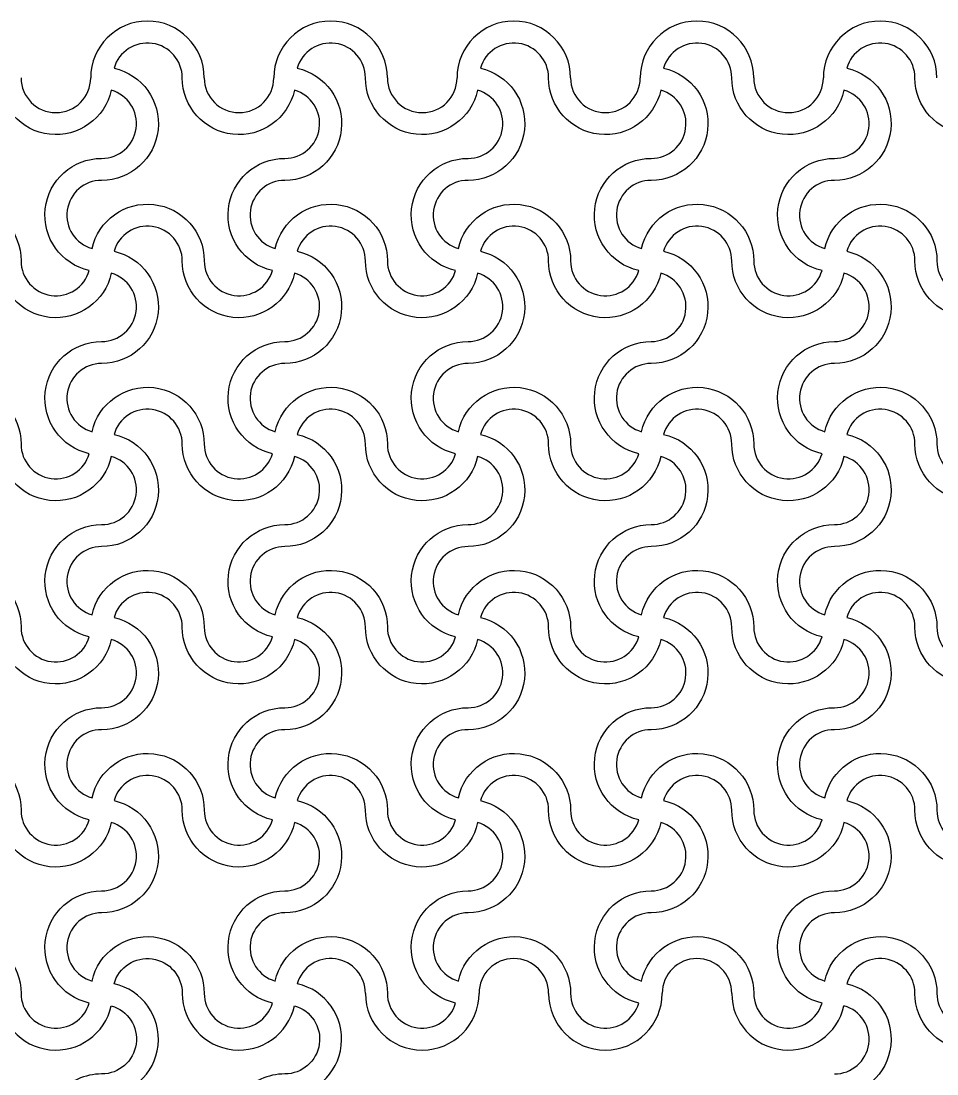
# Model space of a CAD drawing. Header units: millimetres. Extents: x 24 to 345, y 12 to 201.
# Drawn here: x 59.019 to 61.019, y 40.518 to 42.818 of the extents above; entities that cross this region are included whole.
import ezdxf

# ---------------------------------------------------------------- set-up
doc = ezdxf.new("R2010")
doc.units = ezdxf.units.MM
doc.header["$MEASUREMENT"] = 0
doc.layers.add('5th metal (rf+ground)', color=240, linetype='Continuous')

msp = doc.modelspace()

# ---------------------------------------------------------------- linework, layer by layer
at = {"layer": '5th metal (rf+ground)'}
for points in [[(59.21633, 42.66724, -0.8959788), (58.9713, 42.69421, 0.8687853), (58.82227, 42.71524, -0.8959788), (58.7953, 42.47021, 0.8687853), (58.77427, 42.32118, -0.8959788), (59.0193, 42.29421, 0.8687853), (59.16833, 42.27318, -0.8959788), (59.1953, 42.51821, 0.8687853)], [(59.21633, 42.66724, -0.8959788), (58.9713, 42.69421, 0.8687853), (58.82227, 42.71524, -0.8959788), (58.7953, 42.47021, 0.8687853), (58.77427, 42.32118, -0.8959788), (59.0193, 42.29421, 0.8687853), (59.16833, 42.27318, -0.8959788), (59.1953, 42.51821, 0.8687853)], [(59.21633, 42.66724, -0.8959788), (58.9713, 42.69421, 0.8687853), (58.82227, 42.71524, -0.8959788), (58.7953, 42.47021, 0.8687853), (58.77427, 42.32118, -0.8959788), (59.0193, 42.29421, 0.8687853), (59.16833, 42.27318, -0.8959788), (59.1953, 42.51821, 0.8687853)], [(59.21633, 42.66724, -0.8959788), (58.9713, 42.69421, 0.8687853), (58.82227, 42.71524, -0.8959788), (58.7953, 42.47021, 0.8687853), (58.77427, 42.32118, -0.8959788), (59.0193, 42.29421, 0.8687853), (59.16833, 42.27318, -0.8959788), (59.1953, 42.51821, 0.8687853)], [(59.61633, 42.66724, -0.8959788), (59.3713, 42.69421, 0.8687853), (59.22227, 42.71524, -0.8959788), (59.1953, 42.47021, 0.8687853), (59.17427, 42.32118, -0.8959788), (59.4193, 42.29421, 0.8687853), (59.56833, 42.27318, -0.8959788), (59.5953, 42.51821, 0.8687853)], [(59.61633, 42.66724, -0.8959788), (59.3713, 42.69421, 0.8687853), (59.22227, 42.71524, -0.8959788), (59.1953, 42.47021, 0.8687853), (59.17427, 42.32118, -0.8959788), (59.4193, 42.29421, 0.8687853), (59.56833, 42.27318, -0.8959788), (59.5953, 42.51821, 0.8687853)], [(59.61633, 42.66724, -0.8959788), (59.3713, 42.69421, 0.8687853), (59.22227, 42.71524, -0.8959788), (59.1953, 42.47021, 0.8687853), (59.17427, 42.32118, -0.8959788), (59.4193, 42.29421, 0.8687853), (59.56833, 42.27318, -0.8959788), (59.5953, 42.51821, 0.8687853)], [(59.61633, 42.66724, -0.8959788), (59.3713, 42.69421, 0.8687853), (59.22227, 42.71524, -0.8959788), (59.1953, 42.47021, 0.8687853), (59.17427, 42.32118, -0.8959788), (59.4193, 42.29421, 0.8687853), (59.56833, 42.27318, -0.8959788), (59.5953, 42.51821, 0.8687853)], [(60.01633, 42.66724, -0.8959788), (59.7713, 42.69421, 0.8687853), (59.62227, 42.71524, -0.8959788), (59.5953, 42.47021, 0.8687853), (59.57427, 42.32118, -0.8959788), (59.8193, 42.29421, 0.8687853), (59.96833, 42.27318, -0.8959788), (59.9953, 42.51821, 0.8687853)], [(60.01633, 42.66724, -0.8959788), (59.7713, 42.69421, 0.8687853), (59.62227, 42.71524, -0.8959788), (59.5953, 42.47021, 0.8687853), (59.57427, 42.32118, -0.8959788), (59.8193, 42.29421, 0.8687853), (59.96833, 42.27318, -0.8959788), (59.9953, 42.51821, 0.8687853)], [(60.01633, 42.66724, -0.8959788), (59.7713, 42.69421, 0.8687853), (59.62227, 42.71524, -0.8959788), (59.5953, 42.47021, 0.8687853), (59.57427, 42.32118, -0.8959788), (59.8193, 42.29421, 0.8687853), (59.96833, 42.27318, -0.8959788), (59.9953, 42.51821, 0.8687853)], [(60.01633, 42.66724, -0.8959788), (59.7713, 42.69421, 0.8687853), (59.62227, 42.71524, -0.8959788), (59.5953, 42.47021, 0.8687853), (59.57427, 42.32118, -0.8959788), (59.8193, 42.29421, 0.8687853), (59.96833, 42.27318, -0.8959788), (59.9953, 42.51821, 0.8687853)], [(60.41633, 42.66724, -0.8959788), (60.1713, 42.69421, 0.8687853), (60.02227, 42.71524, -0.8959788), (59.9953, 42.47021, 0.8687853), (59.97427, 42.32118, -0.8959788), (60.2193, 42.29421, 0.8687853), (60.36833, 42.27318, -0.8959788), (60.3953, 42.51821, 0.8687853)], [(60.41633, 42.66724, -0.8959788), (60.1713, 42.69421, 0.8687853), (60.02227, 42.71524, -0.8959788), (59.9953, 42.47021, 0.8687853), (59.97427, 42.32118, -0.8959788), (60.2193, 42.29421, 0.8687853), (60.36833, 42.27318, -0.8959788), (60.3953, 42.51821, 0.8687853)], [(60.41633, 42.66724, -0.8959788), (60.1713, 42.69421, 0.8687853), (60.02227, 42.71524, -0.8959788), (59.9953, 42.47021, 0.8687853), (59.97427, 42.32118, -0.8959788), (60.2193, 42.29421, 0.8687853), (60.36833, 42.27318, -0.8959788), (60.3953, 42.51821, 0.8687853)], [(60.41633, 42.66724, -0.8959788), (60.1713, 42.69421, 0.8687853), (60.02227, 42.71524, -0.8959788), (59.9953, 42.47021, 0.8687853), (59.97427, 42.32118, -0.8959788), (60.2193, 42.29421, 0.8687853), (60.36833, 42.27318, -0.8959788), (60.3953, 42.51821, 0.8687853)], [(60.81633, 42.66724, -0.8959788), (60.5713, 42.69421, 0.8687853), (60.42227, 42.71524, -0.8959788), (60.3953, 42.47021, 0.8687853), (60.37427, 42.32118, -0.8959788), (60.6193, 42.29421, 0.8687853), (60.76833, 42.27318, -0.8959788), (60.7953, 42.51821, 0.8687853)], [(60.81633, 42.66724, -0.8959788), (60.5713, 42.69421, 0.8687853), (60.42227, 42.71524, -0.8959788), (60.3953, 42.47021, 0.8687853), (60.37427, 42.32118, -0.8959788), (60.6193, 42.29421, 0.8687853), (60.76833, 42.27318, -0.8959788), (60.7953, 42.51821, 0.8687853)], [(60.81633, 42.66724, -0.8959788), (60.5713, 42.69421, 0.8687853), (60.42227, 42.71524, -0.8959788), (60.3953, 42.47021, 0.8687853), (60.37427, 42.32118, -0.8959788), (60.6193, 42.29421, 0.8687853), (60.76833, 42.27318, -0.8959788), (60.7953, 42.51821, 0.8687853)], [(60.81633, 42.66724, -0.8959788), (60.5713, 42.69421, 0.8687853), (60.42227, 42.71524, -0.8959788), (60.3953, 42.47021, 0.8687853), (60.37427, 42.32118, -0.8959788), (60.6193, 42.29421, 0.8687853), (60.76833, 42.27318, -0.8959788), (60.7953, 42.51821, 0.8687853)], [(61.21633, 42.66724, -0.8959788), (60.9713, 42.69421, 0.8687853), (60.82227, 42.71524, -0.8959788), (60.7953, 42.47021, 0.8687853), (60.77427, 42.32118, -0.8959788), (61.0193, 42.29421, 0.8687853), (61.16833, 42.27318, -0.8959788), (61.1953, 42.51821, 0.8687853)], [(61.21633, 42.66724, -0.8959788), (60.9713, 42.69421, 0.8687853), (60.82227, 42.71524, -0.8959788), (60.7953, 42.47021, 0.8687853), (60.77427, 42.32118, -0.8959788), (61.0193, 42.29421, 0.8687853), (61.16833, 42.27318, -0.8959788), (61.1953, 42.51821, 0.8687853)], [(61.21633, 42.66724, -0.8959788), (60.9713, 42.69421, 0.8687853), (60.82227, 42.71524, -0.8959788), (60.7953, 42.47021, 0.8687853), (60.77427, 42.32118, -0.8959788), (61.0193, 42.29421, 0.8687853), (61.16833, 42.27318, -0.8959788), (61.1953, 42.51821, 0.8687853)], [(61.21633, 42.66724, -0.8959788), (60.9713, 42.69421, 0.8687853), (60.82227, 42.71524, -0.8959788), (60.7953, 42.47021, 0.8687853), (60.77427, 42.32118, -0.8959788), (61.0193, 42.29421, 0.8687853), (61.16833, 42.27318, -0.8959788), (61.1953, 42.51821, 0.8687853)], [(59.21633, 42.26724, -0.8959788), (58.9713, 42.29421, 0.8687853), (58.82227, 42.31524, -0.8959788), (58.7953, 42.07021, 0.8687853), (58.77427, 41.92118, -0.8959788), (59.0193, 41.89421, 0.8687853), (59.16833, 41.87318, -0.8959788), (59.1953, 42.11821, 0.8687853)], [(59.21633, 42.26724, -0.8959788), (58.9713, 42.29421, 0.8687853), (58.82227, 42.31524, -0.8959788), (58.7953, 42.07021, 0.8687853), (58.77427, 41.92118, -0.8959788), (59.0193, 41.89421, 0.8687853), (59.16833, 41.87318, -0.8959788), (59.1953, 42.11821, 0.8687853)], [(59.21633, 42.26724, -0.8959788), (58.9713, 42.29421, 0.8687853), (58.82227, 42.31524, -0.8959788), (58.7953, 42.07021, 0.8687853), (58.77427, 41.92118, -0.8959788), (59.0193, 41.89421, 0.8687853), (59.16833, 41.87318, -0.8959788), (59.1953, 42.11821, 0.8687853)], [(59.21633, 42.26724, -0.8959788), (58.9713, 42.29421, 0.8687853), (58.82227, 42.31524, -0.8959788), (58.7953, 42.07021, 0.8687853), (58.77427, 41.92118, -0.8959788), (59.0193, 41.89421, 0.8687853), (59.16833, 41.87318, -0.8959788), (59.1953, 42.11821, 0.8687853)], [(59.61633, 42.26724, -0.8959788), (59.3713, 42.29421, 0.8687853), (59.22227, 42.31524, -0.8959788), (59.1953, 42.07021, 0.8687853), (59.17427, 41.92118, -0.8959788), (59.4193, 41.89421, 0.8687853), (59.56833, 41.87318, -0.8959788), (59.5953, 42.11821, 0.8687853)], [(59.61633, 42.26724, -0.8959788), (59.3713, 42.29421, 0.8687853), (59.22227, 42.31524, -0.8959788), (59.1953, 42.07021, 0.8687853), (59.17427, 41.92118, -0.8959788), (59.4193, 41.89421, 0.8687853), (59.56833, 41.87318, -0.8959788), (59.5953, 42.11821, 0.8687853)], [(59.61633, 42.26724, -0.8959788), (59.3713, 42.29421, 0.8687853), (59.22227, 42.31524, -0.8959788), (59.1953, 42.07021, 0.8687853), (59.17427, 41.92118, -0.8959788), (59.4193, 41.89421, 0.8687853), (59.56833, 41.87318, -0.8959788), (59.5953, 42.11821, 0.8687853)], [(59.61633, 42.26724, -0.8959788), (59.3713, 42.29421, 0.8687853), (59.22227, 42.31524, -0.8959788), (59.1953, 42.07021, 0.8687853), (59.17427, 41.92118, -0.8959788), (59.4193, 41.89421, 0.8687853), (59.56833, 41.87318, -0.8959788), (59.5953, 42.11821, 0.8687853)], [(60.01633, 42.26724, -0.8959788), (59.7713, 42.29421, 0.8687853), (59.62227, 42.31524, -0.8959788), (59.5953, 42.07021, 0.8687853), (59.57427, 41.92118, -0.8959788), (59.8193, 41.89421, 0.8687853), (59.96833, 41.87318, -0.8959788), (59.9953, 42.11821, 0.8687853)], [(60.01633, 42.26724, -0.8959788), (59.7713, 42.29421, 0.8687853), (59.62227, 42.31524, -0.8959788), (59.5953, 42.07021, 0.8687853), (59.57427, 41.92118, -0.8959788), (59.8193, 41.89421, 0.8687853), (59.96833, 41.87318, -0.8959788), (59.9953, 42.11821, 0.8687853)], [(60.01633, 42.26724, -0.8959788), (59.7713, 42.29421, 0.8687853), (59.62227, 42.31524, -0.8959788), (59.5953, 42.07021, 0.8687853), (59.57427, 41.92118, -0.8959788), (59.8193, 41.89421, 0.8687853), (59.96833, 41.87318, -0.8959788), (59.9953, 42.11821, 0.8687853)], [(60.01633, 42.26724, -0.8959788), (59.7713, 42.29421, 0.8687853), (59.62227, 42.31524, -0.8959788), (59.5953, 42.07021, 0.8687853), (59.57427, 41.92118, -0.8959788), (59.8193, 41.89421, 0.8687853), (59.96833, 41.87318, -0.8959788), (59.9953, 42.11821, 0.8687853)], [(60.41633, 42.26724, -0.8959788), (60.1713, 42.29421, 0.8687853), (60.02227, 42.31524, -0.8959788), (59.9953, 42.07021, 0.8687853), (59.97427, 41.92118, -0.8959788), (60.2193, 41.89421, 0.8687853), (60.36833, 41.87318, -0.8959788), (60.3953, 42.11821, 0.8687853)], [(60.41633, 42.26724, -0.8959788), (60.1713, 42.29421, 0.8687853), (60.02227, 42.31524, -0.8959788), (59.9953, 42.07021, 0.8687853), (59.97427, 41.92118, -0.8959788), (60.2193, 41.89421, 0.8687853), (60.36833, 41.87318, -0.8959788), (60.3953, 42.11821, 0.8687853)], [(60.41633, 42.26724, -0.8959788), (60.1713, 42.29421, 0.8687853), (60.02227, 42.31524, -0.8959788), (59.9953, 42.07021, 0.8687853), (59.97427, 41.92118, -0.8959788), (60.2193, 41.89421, 0.8687853), (60.36833, 41.87318, -0.8959788), (60.3953, 42.11821, 0.8687853)], [(60.41633, 42.26724, -0.8959788), (60.1713, 42.29421, 0.8687853), (60.02227, 42.31524, -0.8959788), (59.9953, 42.07021, 0.8687853), (59.97427, 41.92118, -0.8959788), (60.2193, 41.89421, 0.8687853), (60.36833, 41.87318, -0.8959788), (60.3953, 42.11821, 0.8687853)], [(60.81633, 42.26724, -0.8959788), (60.5713, 42.29421, 0.8687853), (60.42227, 42.31524, -0.8959788), (60.3953, 42.07021, 0.8687853), (60.37427, 41.92118, -0.8959788), (60.6193, 41.89421, 0.8687853), (60.76833, 41.87318, -0.8959788), (60.7953, 42.11821, 0.8687853)], [(60.81633, 42.26724, -0.8959788), (60.5713, 42.29421, 0.8687853), (60.42227, 42.31524, -0.8959788), (60.3953, 42.07021, 0.8687853), (60.37427, 41.92118, -0.8959788), (60.6193, 41.89421, 0.8687853), (60.76833, 41.87318, -0.8959788), (60.7953, 42.11821, 0.8687853)], [(60.81633, 42.26724, -0.8959788), (60.5713, 42.29421, 0.8687853), (60.42227, 42.31524, -0.8959788), (60.3953, 42.07021, 0.8687853), (60.37427, 41.92118, -0.8959788), (60.6193, 41.89421, 0.8687853), (60.76833, 41.87318, -0.8959788), (60.7953, 42.11821, 0.8687853)], [(60.81633, 42.26724, -0.8959788), (60.5713, 42.29421, 0.8687853), (60.42227, 42.31524, -0.8959788), (60.3953, 42.07021, 0.8687853), (60.37427, 41.92118, -0.8959788), (60.6193, 41.89421, 0.8687853), (60.76833, 41.87318, -0.8959788), (60.7953, 42.11821, 0.8687853)], [(61.21633, 42.26724, -0.8959788), (60.9713, 42.29421, 0.8687853), (60.82227, 42.31524, -0.8959788), (60.7953, 42.07021, 0.8687853), (60.77427, 41.92118, -0.8959788), (61.0193, 41.89421, 0.8687853), (61.16833, 41.87318, -0.8959788), (61.1953, 42.11821, 0.8687853)], [(61.21633, 42.26724, -0.8959788), (60.9713, 42.29421, 0.8687853), (60.82227, 42.31524, -0.8959788), (60.7953, 42.07021, 0.8687853), (60.77427, 41.92118, -0.8959788), (61.0193, 41.89421, 0.8687853), (61.16833, 41.87318, -0.8959788), (61.1953, 42.11821, 0.8687853)], [(61.21633, 42.26724, -0.8959788), (60.9713, 42.29421, 0.8687853), (60.82227, 42.31524, -0.8959788), (60.7953, 42.07021, 0.8687853), (60.77427, 41.92118, -0.8959788), (61.0193, 41.89421, 0.8687853), (61.16833, 41.87318, -0.8959788), (61.1953, 42.11821, 0.8687853)], [(61.21633, 42.26724, -0.8959788), (60.9713, 42.29421, 0.8687853), (60.82227, 42.31524, -0.8959788), (60.7953, 42.07021, 0.8687853), (60.77427, 41.92118, -0.8959788), (61.0193, 41.89421, 0.8687853), (61.16833, 41.87318, -0.8959788), (61.1953, 42.11821, 0.8687853)], [(59.21633, 41.86724, -0.8959788), (58.9713, 41.89421, 0.8687853), (58.82227, 41.91524, -0.8959788), (58.7953, 41.67021, 0.8687853), (58.77427, 41.52118, -0.8959788), (59.0193, 41.49421, 0.8687853), (59.16833, 41.47318, -0.8959788), (59.1953, 41.71821, 0.8687853)], [(59.21633, 41.86724, -0.8959788), (58.9713, 41.89421, 0.8687853), (58.82227, 41.91524, -0.8959788), (58.7953, 41.67021, 0.8687853), (58.77427, 41.52118, -0.8959788), (59.0193, 41.49421, 0.8687853), (59.16833, 41.47318, -0.8959788), (59.1953, 41.71821, 0.8687853)], [(59.21633, 41.86724, -0.8959788), (58.9713, 41.89421, 0.8687853), (58.82227, 41.91524, -0.8959788), (58.7953, 41.67021, 0.8687853), (58.77427, 41.52118, -0.8959788), (59.0193, 41.49421, 0.8687853), (59.16833, 41.47318, -0.8959788), (59.1953, 41.71821, 0.8687853)], [(59.21633, 41.86724, -0.8959788), (58.9713, 41.89421, 0.8687853), (58.82227, 41.91524, -0.8959788), (58.7953, 41.67021, 0.8687853), (58.77427, 41.52118, -0.8959788), (59.0193, 41.49421, 0.8687853), (59.16833, 41.47318, -0.8959788), (59.1953, 41.71821, 0.8687853)], [(59.61633, 41.86724, -0.8959788), (59.3713, 41.89421, 0.8687853), (59.22227, 41.91524, -0.8959788), (59.1953, 41.67021, 0.8687853), (59.17427, 41.52118, -0.8959788), (59.4193, 41.49421, 0.8687853), (59.56833, 41.47318, -0.8959788), (59.5953, 41.71821, 0.8687853)], [(59.61633, 41.86724, -0.8959788), (59.3713, 41.89421, 0.8687853), (59.22227, 41.91524, -0.8959788), (59.1953, 41.67021, 0.8687853), (59.17427, 41.52118, -0.8959788), (59.4193, 41.49421, 0.8687853), (59.56833, 41.47318, -0.8959788), (59.5953, 41.71821, 0.8687853)], [(59.61633, 41.86724, -0.8959788), (59.3713, 41.89421, 0.8687853), (59.22227, 41.91524, -0.8959788), (59.1953, 41.67021, 0.8687853), (59.17427, 41.52118, -0.8959788), (59.4193, 41.49421, 0.8687853), (59.56833, 41.47318, -0.8959788), (59.5953, 41.71821, 0.8687853)], [(59.61633, 41.86724, -0.8959788), (59.3713, 41.89421, 0.8687853), (59.22227, 41.91524, -0.8959788), (59.1953, 41.67021, 0.8687853), (59.17427, 41.52118, -0.8959788), (59.4193, 41.49421, 0.8687853), (59.56833, 41.47318, -0.8959788), (59.5953, 41.71821, 0.8687853)], [(60.01633, 41.86724, -0.8959788), (59.7713, 41.89421, 0.8687853), (59.62227, 41.91524, -0.8959788), (59.5953, 41.67021, 0.8687853), (59.57427, 41.52118, -0.8959788), (59.8193, 41.49421, 0.8687853), (59.96833, 41.47318, -0.8959788), (59.9953, 41.71821, 0.8687853)], [(60.01633, 41.86724, -0.8959788), (59.7713, 41.89421, 0.8687853), (59.62227, 41.91524, -0.8959788), (59.5953, 41.67021, 0.8687853), (59.57427, 41.52118, -0.8959788), (59.8193, 41.49421, 0.8687853), (59.96833, 41.47318, -0.8959788), (59.9953, 41.71821, 0.8687853)], [(60.01633, 41.86724, -0.8959788), (59.7713, 41.89421, 0.8687853), (59.62227, 41.91524, -0.8959788), (59.5953, 41.67021, 0.8687853), (59.57427, 41.52118, -0.8959788), (59.8193, 41.49421, 0.8687853), (59.96833, 41.47318, -0.8959788), (59.9953, 41.71821, 0.8687853)], [(60.01633, 41.86724, -0.8959788), (59.7713, 41.89421, 0.8687853), (59.62227, 41.91524, -0.8959788), (59.5953, 41.67021, 0.8687853), (59.57427, 41.52118, -0.8959788), (59.8193, 41.49421, 0.8687853), (59.96833, 41.47318, -0.8959788), (59.9953, 41.71821, 0.8687853)], [(60.41633, 41.86724, -0.8959788), (60.1713, 41.89421, 0.8687853), (60.02227, 41.91524, -0.8959788), (59.9953, 41.67021, 0.8687853), (59.97427, 41.52118, -0.8959788), (60.2193, 41.49421, 0.8687853), (60.36833, 41.47318, -0.8959788), (60.3953, 41.71821, 0.8687853)], [(60.41633, 41.86724, -0.8959788), (60.1713, 41.89421, 0.8687853), (60.02227, 41.91524, -0.8959788), (59.9953, 41.67021, 0.8687853), (59.97427, 41.52118, -0.8959788), (60.2193, 41.49421, 0.8687853), (60.36833, 41.47318, -0.8959788), (60.3953, 41.71821, 0.8687853)], [(60.41633, 41.86724, -0.8959788), (60.1713, 41.89421, 0.8687853), (60.02227, 41.91524, -0.8959788), (59.9953, 41.67021, 0.8687853), (59.97427, 41.52118, -0.8959788), (60.2193, 41.49421, 0.8687853), (60.36833, 41.47318, -0.8959788), (60.3953, 41.71821, 0.8687853)], [(60.41633, 41.86724, -0.8959788), (60.1713, 41.89421, 0.8687853), (60.02227, 41.91524, -0.8959788), (59.9953, 41.67021, 0.8687853), (59.97427, 41.52118, -0.8959788), (60.2193, 41.49421, 0.8687853), (60.36833, 41.47318, -0.8959788), (60.3953, 41.71821, 0.8687853)], [(60.81633, 41.86724, -0.8959788), (60.5713, 41.89421, 0.8687853), (60.42227, 41.91524, -0.8959788), (60.3953, 41.67021, 0.8687853), (60.37427, 41.52118, -0.8959788), (60.6193, 41.49421, 0.8687853), (60.76833, 41.47318, -0.8959788), (60.7953, 41.71821, 0.8687853)], [(60.81633, 41.86724, -0.8959788), (60.5713, 41.89421, 0.8687853), (60.42227, 41.91524, -0.8959788), (60.3953, 41.67021, 0.8687853), (60.37427, 41.52118, -0.8959788), (60.6193, 41.49421, 0.8687853), (60.76833, 41.47318, -0.8959788), (60.7953, 41.71821, 0.8687853)], [(60.81633, 41.86724, -0.8959788), (60.5713, 41.89421, 0.8687853), (60.42227, 41.91524, -0.8959788), (60.3953, 41.67021, 0.8687853), (60.37427, 41.52118, -0.8959788), (60.6193, 41.49421, 0.8687853), (60.76833, 41.47318, -0.8959788), (60.7953, 41.71821, 0.8687853)], [(60.81633, 41.86724, -0.8959788), (60.5713, 41.89421, 0.8687853), (60.42227, 41.91524, -0.8959788), (60.3953, 41.67021, 0.8687853), (60.37427, 41.52118, -0.8959788), (60.6193, 41.49421, 0.8687853), (60.76833, 41.47318, -0.8959788), (60.7953, 41.71821, 0.8687853)], [(61.21633, 41.86724, -0.8959788), (60.9713, 41.89421, 0.8687853), (60.82227, 41.91524, -0.8959788), (60.7953, 41.67021, 0.8687853), (60.77427, 41.52118, -0.8959788), (61.0193, 41.49421, 0.8687853), (61.16833, 41.47318, -0.8959788), (61.1953, 41.71821, 0.8687853)], [(61.21633, 41.86724, -0.8959788), (60.9713, 41.89421, 0.8687853), (60.82227, 41.91524, -0.8959788), (60.7953, 41.67021, 0.8687853), (60.77427, 41.52118, -0.8959788), (61.0193, 41.49421, 0.8687853), (61.16833, 41.47318, -0.8959788), (61.1953, 41.71821, 0.8687853)], [(61.21633, 41.86724, -0.8959788), (60.9713, 41.89421, 0.8687853), (60.82227, 41.91524, -0.8959788), (60.7953, 41.67021, 0.8687853), (60.77427, 41.52118, -0.8959788), (61.0193, 41.49421, 0.8687853), (61.16833, 41.47318, -0.8959788), (61.1953, 41.71821, 0.8687853)], [(61.21633, 41.86724, -0.8959788), (60.9713, 41.89421, 0.8687853), (60.82227, 41.91524, -0.8959788), (60.7953, 41.67021, 0.8687853), (60.77427, 41.52118, -0.8959788), (61.0193, 41.49421, 0.8687853), (61.16833, 41.47318, -0.8959788), (61.1953, 41.71821, 0.8687853)], [(59.21633, 41.46724, -0.8959788), (58.9713, 41.49421, 0.8687853), (58.82227, 41.51524, -0.8959788), (58.7953, 41.27021, 0.8687853), (58.77427, 41.12118, -0.8959788), (59.0193, 41.09421, 0.8687853), (59.16833, 41.07318, -0.8959788), (59.1953, 41.31821, 0.8687853)], [(59.21633, 41.46724, -0.8959788), (58.9713, 41.49421, 0.8687853), (58.82227, 41.51524, -0.8959788), (58.7953, 41.27021, 0.8687853), (58.77427, 41.12118, -0.8959788), (59.0193, 41.09421, 0.8687853), (59.16833, 41.07318, -0.8959788), (59.1953, 41.31821, 0.8687853)], [(59.21633, 41.46724, -0.8959788), (58.9713, 41.49421, 0.8687853), (58.82227, 41.51524, -0.8959788), (58.7953, 41.27021, 0.8687853), (58.77427, 41.12118, -0.8959788), (59.0193, 41.09421, 0.8687853), (59.16833, 41.07318, -0.8959788), (59.1953, 41.31821, 0.8687853)], [(59.21633, 41.46724, -0.8959788), (58.9713, 41.49421, 0.8687853), (58.82227, 41.51524, -0.8959788), (58.7953, 41.27021, 0.8687853), (58.77427, 41.12118, -0.8959788), (59.0193, 41.09421, 0.8687853), (59.16833, 41.07318, -0.8959788), (59.1953, 41.31821, 0.8687853)], [(59.61633, 41.46724, -0.8959788), (59.3713, 41.49421, 0.8687853), (59.22227, 41.51524, -0.8959788), (59.1953, 41.27021, 0.8687853), (59.17427, 41.12118, -0.8959788), (59.4193, 41.09421, 0.8687853), (59.56833, 41.07318, -0.8959788), (59.5953, 41.31821, 0.8687853)], [(59.61633, 41.46724, -0.8959788), (59.3713, 41.49421, 0.8687853), (59.22227, 41.51524, -0.8959788), (59.1953, 41.27021, 0.8687853), (59.17427, 41.12118, -0.8959788), (59.4193, 41.09421, 0.8687853), (59.56833, 41.07318, -0.8959788), (59.5953, 41.31821, 0.8687853)], [(59.61633, 41.46724, -0.8959788), (59.3713, 41.49421, 0.8687853), (59.22227, 41.51524, -0.8959788), (59.1953, 41.27021, 0.8687853), (59.17427, 41.12118, -0.8959788), (59.4193, 41.09421, 0.8687853), (59.56833, 41.07318, -0.8959788), (59.5953, 41.31821, 0.8687853)], [(59.61633, 41.46724, -0.8959788), (59.3713, 41.49421, 0.8687853), (59.22227, 41.51524, -0.8959788), (59.1953, 41.27021, 0.8687853), (59.17427, 41.12118, -0.8959788), (59.4193, 41.09421, 0.8687853), (59.56833, 41.07318, -0.8959788), (59.5953, 41.31821, 0.8687853)], [(60.01633, 41.46724, -0.8959788), (59.7713, 41.49421, 0.8687853), (59.62227, 41.51524, -0.8959788), (59.5953, 41.27021, 0.8687853), (59.57427, 41.12118, -0.8959788), (59.8193, 41.09421, 0.8687853), (59.96833, 41.07318, -0.8959788), (59.9953, 41.31821, 0.8687853)], [(60.01633, 41.46724, -0.8959788), (59.7713, 41.49421, 0.8687853), (59.62227, 41.51524, -0.8959788), (59.5953, 41.27021, 0.8687853), (59.57427, 41.12118, -0.8959788), (59.8193, 41.09421, 0.8687853), (59.96833, 41.07318, -0.8959788), (59.9953, 41.31821, 0.8687853)], [(60.01633, 41.46724, -0.8959788), (59.7713, 41.49421, 0.8687853), (59.62227, 41.51524, -0.8959788), (59.5953, 41.27021, 0.8687853), (59.57427, 41.12118, -0.8959788), (59.8193, 41.09421, 0.8687853), (59.96833, 41.07318, -0.8959788), (59.9953, 41.31821, 0.8687853)], [(60.01633, 41.46724, -0.8959788), (59.7713, 41.49421, 0.8687853), (59.62227, 41.51524, -0.8959788), (59.5953, 41.27021, 0.8687853), (59.57427, 41.12118, -0.8959788), (59.8193, 41.09421, 0.8687853), (59.96833, 41.07318, -0.8959788), (59.9953, 41.31821, 0.8687853)], [(60.41633, 41.46724, -0.8959788), (60.1713, 41.49421, 0.8687853), (60.02227, 41.51524, -0.8959788), (59.9953, 41.27021, 0.8687853), (59.97427, 41.12118, -0.8959788), (60.2193, 41.09421, 0.8687853), (60.36833, 41.07318, -0.8959788), (60.3953, 41.31821, 0.8687853)], [(60.41633, 41.46724, -0.8959788), (60.1713, 41.49421, 0.8687853), (60.02227, 41.51524, -0.8959788), (59.9953, 41.27021, 0.8687853), (59.97427, 41.12118, -0.8959788), (60.2193, 41.09421, 0.8687853), (60.36833, 41.07318, -0.8959788), (60.3953, 41.31821, 0.8687853)], [(60.41633, 41.46724, -0.8959788), (60.1713, 41.49421, 0.8687853), (60.02227, 41.51524, -0.8959788), (59.9953, 41.27021, 0.8687853), (59.97427, 41.12118, -0.8959788), (60.2193, 41.09421, 0.8687853), (60.36833, 41.07318, -0.8959788), (60.3953, 41.31821, 0.8687853)], [(60.41633, 41.46724, -0.8959788), (60.1713, 41.49421, 0.8687853), (60.02227, 41.51524, -0.8959788), (59.9953, 41.27021, 0.8687853), (59.97427, 41.12118, -0.8959788), (60.2193, 41.09421, 0.8687853), (60.36833, 41.07318, -0.8959788), (60.3953, 41.31821, 0.8687853)], [(60.81633, 41.46724, -0.8959788), (60.5713, 41.49421, 0.8687853), (60.42227, 41.51524, -0.8959788), (60.3953, 41.27021, 0.8687853), (60.37427, 41.12118, -0.8959788), (60.6193, 41.09421, 0.8687853), (60.76833, 41.07318, -0.8959788), (60.7953, 41.31821, 0.8687853)], [(60.81633, 41.46724, -0.8959788), (60.5713, 41.49421, 0.8687853), (60.42227, 41.51524, -0.8959788), (60.3953, 41.27021, 0.8687853), (60.37427, 41.12118, -0.8959788), (60.6193, 41.09421, 0.8687853), (60.76833, 41.07318, -0.8959788), (60.7953, 41.31821, 0.8687853)], [(60.81633, 41.46724, -0.8959788), (60.5713, 41.49421, 0.8687853), (60.42227, 41.51524, -0.8959788), (60.3953, 41.27021, 0.8687853), (60.37427, 41.12118, -0.8959788), (60.6193, 41.09421, 0.8687853), (60.76833, 41.07318, -0.8959788), (60.7953, 41.31821, 0.8687853)], [(60.81633, 41.46724, -0.8959788), (60.5713, 41.49421, 0.8687853), (60.42227, 41.51524, -0.8959788), (60.3953, 41.27021, 0.8687853), (60.37427, 41.12118, -0.8959788), (60.6193, 41.09421, 0.8687853), (60.76833, 41.07318, -0.8959788), (60.7953, 41.31821, 0.8687853)], [(61.21633, 41.46724, -0.8959788), (60.9713, 41.49421, 0.8687853), (60.82227, 41.51524, -0.8959788), (60.7953, 41.27021, 0.8687853), (60.77427, 41.12118, -0.8959788), (61.0193, 41.09421, 0.8687853), (61.16833, 41.07318, -0.8959788), (61.1953, 41.31821, 0.8687853)], [(61.21633, 41.46724, -0.8959788), (60.9713, 41.49421, 0.8687853), (60.82227, 41.51524, -0.8959788), (60.7953, 41.27021, 0.8687853), (60.77427, 41.12118, -0.8959788), (61.0193, 41.09421, 0.8687853), (61.16833, 41.07318, -0.8959788), (61.1953, 41.31821, 0.8687853)], [(61.21633, 41.46724, -0.8959788), (60.9713, 41.49421, 0.8687853), (60.82227, 41.51524, -0.8959788), (60.7953, 41.27021, 0.8687853), (60.77427, 41.12118, -0.8959788), (61.0193, 41.09421, 0.8687853), (61.16833, 41.07318, -0.8959788), (61.1953, 41.31821, 0.8687853)], [(61.21633, 41.46724, -0.8959788), (60.9713, 41.49421, 0.8687853), (60.82227, 41.51524, -0.8959788), (60.7953, 41.27021, 0.8687853), (60.77427, 41.12118, -0.8959788), (61.0193, 41.09421, 0.8687853), (61.16833, 41.07318, -0.8959788), (61.1953, 41.31821, 0.8687853)], [(59.21633, 41.06724, -0.8959788), (58.9713, 41.09421, 0.8687853), (58.82227, 41.11524, -0.8959788), (58.7953, 40.87021, 0.8687853), (58.77427, 40.72118, -0.8959788), (59.0193, 40.69421, 0.8687853), (59.16833, 40.67318, -0.8959788), (59.1953, 40.91821, 0.8687853)], [(59.21633, 41.06724, -0.8959788), (58.9713, 41.09421, 0.8687853), (58.82227, 41.11524, -0.8959788), (58.7953, 40.87021, 0.8687853), (58.77427, 40.72118, -0.8959788), (59.0193, 40.69421, 0.8687853), (59.16833, 40.67318, -0.8959788), (59.1953, 40.91821, 0.8687853)], [(59.21633, 41.06724, -0.8959788), (58.9713, 41.09421, 0.8687853), (58.82227, 41.11524, -0.8959788), (58.7953, 40.87021, 0.8687853), (58.77427, 40.72118, -0.8959788), (59.0193, 40.69421, 0.8687853), (59.16833, 40.67318, -0.8959788), (59.1953, 40.91821, 0.8687853)], [(59.21633, 41.06724, -0.8959788), (58.9713, 41.09421, 0.8687853), (58.82227, 41.11524, -0.8959788), (58.7953, 40.87021, 0.8687853), (58.77427, 40.72118, -0.8959788), (59.0193, 40.69421, 0.8687853), (59.16833, 40.67318, -0.8959788), (59.1953, 40.91821, 0.8687853)], [(59.61633, 41.06724, -0.8959788), (59.3713, 41.09421, 0.8687853), (59.22227, 41.11524, -0.8959788), (59.1953, 40.87021, 0.8687853), (59.17427, 40.72118, -0.8959788), (59.4193, 40.69421, 0.8687853), (59.56833, 40.67318, -0.8959788), (59.5953, 40.91821, 0.8687853)], [(59.61633, 41.06724, -0.8959788), (59.3713, 41.09421, 0.8687853), (59.22227, 41.11524, -0.8959788), (59.1953, 40.87021, 0.8687853), (59.17427, 40.72118, -0.8959788), (59.4193, 40.69421, 0.8687853), (59.56833, 40.67318, -0.8959788), (59.5953, 40.91821, 0.8687853)], [(59.61633, 41.06724, -0.8959788), (59.3713, 41.09421, 0.8687853), (59.22227, 41.11524, -0.8959788), (59.1953, 40.87021, 0.8687853), (59.17427, 40.72118, -0.8959788), (59.4193, 40.69421, 0.8687853), (59.56833, 40.67318, -0.8959788), (59.5953, 40.91821, 0.8687853)], [(59.61633, 41.06724, -0.8959788), (59.3713, 41.09421, 0.8687853), (59.22227, 41.11524, -0.8959788), (59.1953, 40.87021, 0.8687853), (59.17427, 40.72118, -0.8959788), (59.4193, 40.69421, 0.8687853), (59.56833, 40.67318, -0.8959788), (59.5953, 40.91821, 0.8687853)], [(60.01633, 41.06724, -0.8959788), (59.7713, 41.09421, 0.8687853), (59.62227, 41.11524, -0.8959788), (59.5953, 40.87021, 0.8687853), (59.57427, 40.72118, -0.8959788), (59.8193, 40.69421, 0.8687853), (59.96833, 40.67318, -0.8959788), (59.9953, 40.91821, 0.8687853)], [(60.01633, 41.06724, -0.8959788), (59.7713, 41.09421, 0.8687853), (59.62227, 41.11524, -0.8959788), (59.5953, 40.87021, 0.8687853), (59.57427, 40.72118, -0.8959788), (59.8193, 40.69421, 0.8687853), (59.96833, 40.67318, -0.8959788), (59.9953, 40.91821, 0.8687853)], [(60.01633, 41.06724, -0.8959788), (59.7713, 41.09421, 0.8687853), (59.62227, 41.11524, -0.8959788), (59.5953, 40.87021, 0.8687853), (59.57427, 40.72118, -0.8959788), (59.8193, 40.69421, 0.8687853), (59.96833, 40.67318, -0.8959788), (59.9953, 40.91821, 0.8687853)], [(60.01633, 41.06724, -0.8959788), (59.7713, 41.09421, 0.8687853), (59.62227, 41.11524, -0.8959788), (59.5953, 40.87021, 0.8687853), (59.57427, 40.72118, -0.8959788), (59.8193, 40.69421, 0.8687853), (59.96833, 40.67318, -0.8959788), (59.9953, 40.91821, 0.8687853)], [(60.41633, 41.06724, -0.8959788), (60.1713, 41.09421, 0.8687853), (60.02227, 41.11524, -0.8959788), (59.9953, 40.87021, 0.8687853), (59.97427, 40.72118, -0.8959788), (60.2193, 40.69421, 0.8687853), (60.36833, 40.67318, -0.8959788), (60.3953, 40.91821, 0.8687853)], [(60.41633, 41.06724, -0.8959788), (60.1713, 41.09421, 0.8687853), (60.02227, 41.11524, -0.8959788), (59.9953, 40.87021, 0.8687853), (59.97427, 40.72118, -0.8959788), (60.2193, 40.69421, 0.8687853), (60.36833, 40.67318, -0.8959788), (60.3953, 40.91821, 0.8687853)], [(60.41633, 41.06724, -0.8959788), (60.1713, 41.09421, 0.8687853), (60.02227, 41.11524, -0.8959788), (59.9953, 40.87021, 0.8687853), (59.97427, 40.72118, -0.8959788), (60.2193, 40.69421, 0.8687853), (60.36833, 40.67318, -0.8959788), (60.3953, 40.91821, 0.8687853)], [(60.41633, 41.06724, -0.8959788), (60.1713, 41.09421, 0.8687853), (60.02227, 41.11524, -0.8959788), (59.9953, 40.87021, 0.8687853), (59.97427, 40.72118, -0.8959788), (60.2193, 40.69421, 0.8687853), (60.36833, 40.67318, -0.8959788), (60.3953, 40.91821, 0.8687853)], [(60.81633, 41.06724, -0.8959788), (60.5713, 41.09421, 0.8687853), (60.42227, 41.11524, -0.8959788), (60.3953, 40.87021, 0.8687853), (60.37427, 40.72118, -0.8959788), (60.6193, 40.69421, 0.8687853), (60.76833, 40.67318, -0.8959788), (60.7953, 40.91821, 0.8687853)], [(60.81633, 41.06724, -0.8959788), (60.5713, 41.09421, 0.8687853), (60.42227, 41.11524, -0.8959788), (60.3953, 40.87021, 0.8687853), (60.37427, 40.72118, -0.8959788), (60.6193, 40.69421, 0.8687853), (60.76833, 40.67318, -0.8959788), (60.7953, 40.91821, 0.8687853)], [(60.81633, 41.06724, -0.8959788), (60.5713, 41.09421, 0.8687853), (60.42227, 41.11524, -0.8959788), (60.3953, 40.87021, 0.8687853), (60.37427, 40.72118, -0.8959788), (60.6193, 40.69421, 0.8687853), (60.76833, 40.67318, -0.8959788), (60.7953, 40.91821, 0.8687853)], [(60.81633, 41.06724, -0.8959788), (60.5713, 41.09421, 0.8687853), (60.42227, 41.11524, -0.8959788), (60.3953, 40.87021, 0.8687853), (60.37427, 40.72118, -0.8959788), (60.6193, 40.69421, 0.8687853), (60.76833, 40.67318, -0.8959788), (60.7953, 40.91821, 0.8687853)], [(61.21633, 41.06724, -0.8959788), (60.9713, 41.09421, 0.8687853), (60.82227, 41.11524, -0.8959788), (60.7953, 40.87021, 0.8687853), (60.77427, 40.72118, -0.8959788), (61.0193, 40.69421, 0.8687853), (61.16833, 40.67318, -0.8959788), (61.1953, 40.91821, 0.8687853)], [(61.21633, 41.06724, -0.8959788), (60.9713, 41.09421, 0.8687853), (60.82227, 41.11524, -0.8959788), (60.7953, 40.87021, 0.8687853), (60.77427, 40.72118, -0.8959788), (61.0193, 40.69421, 0.8687853), (61.16833, 40.67318, -0.8959788), (61.1953, 40.91821, 0.8687853)], [(61.21633, 41.06724, -0.8959788), (60.9713, 41.09421, 0.8687853), (60.82227, 41.11524, -0.8959788), (60.7953, 40.87021, 0.8687853), (60.77427, 40.72118, -0.8959788), (61.0193, 40.69421, 0.8687853), (61.16833, 40.67318, -0.8959788), (61.1953, 40.91821, 0.8687853)], [(61.21633, 41.06724, -0.8959788), (60.9713, 41.09421, 0.8687853), (60.82227, 41.11524, -0.8959788), (60.7953, 40.87021, 0.8687853), (60.77427, 40.72118, -0.8959788), (61.0193, 40.69421, 0.8687853), (61.16833, 40.67318, -0.8959788), (61.1953, 40.91821, 0.8687853)], [(59.1953, 40.51821, 0.4624981), (59.07292, 40.37421), (58.72198, 40.37421, -0.4945431), (58.7953, 40.47021, 0.8959788), (58.82227, 40.71524, -0.8687853), (58.9713, 40.69421, 0.8959788), (59.21633, 40.66724, -0.8687853)], [(59.1953, 40.51821, 0.4624981), (59.07292, 40.37421), (58.72198, 40.37421, -0.4945431), (58.7953, 40.47021, 0.8959788), (58.82227, 40.71524, -0.8687853), (58.9713, 40.69421, 0.8959788), (59.21633, 40.66724, -0.8687853)], [(59.1953, 40.51821, 0.4624981), (59.07292, 40.37421), (58.72198, 40.37421, -0.4945431), (58.7953, 40.47021, 0.8959788), (58.82227, 40.71524, -0.8687853), (58.9713, 40.69421, 0.8959788), (59.21633, 40.66724, -0.8687853)], [(59.1953, 40.51821, 0.4624981), (59.07292, 40.37421), (58.72198, 40.37421, -0.4945431), (58.7953, 40.47021, 0.8959788), (58.82227, 40.71524, -0.8687853), (58.9713, 40.69421, 0.8959788), (59.21633, 40.66724, -0.8687853)], [(59.5953, 40.51821, 0.4624981), (59.47292, 40.37421), (59.12198, 40.37421, -0.4945431), (59.1953, 40.47021, 0.8959788), (59.22227, 40.71524, -0.8687853), (59.3713, 40.69421, 0.8959788), (59.61633, 40.66724, -0.8687853)], [(59.5953, 40.51821, 0.4624981), (59.47292, 40.37421), (59.12198, 40.37421, -0.4945431), (59.1953, 40.47021, 0.8959788), (59.22227, 40.71524, -0.8687853), (59.3713, 40.69421, 0.8959788), (59.61633, 40.66724, -0.8687853)], [(59.5953, 40.51821, 0.4624981), (59.47292, 40.37421), (59.12198, 40.37421, -0.4945431), (59.1953, 40.47021, 0.8959788), (59.22227, 40.71524, -0.8687853), (59.3713, 40.69421, 0.8959788), (59.61633, 40.66724, -0.8687853)], [(59.5953, 40.51821, 0.4624981), (59.47292, 40.37421), (59.12198, 40.37421, -0.4945431), (59.1953, 40.47021, 0.8959788), (59.22227, 40.71524, -0.8687853), (59.3713, 40.69421, 0.8959788), (59.61633, 40.66724, -0.8687853)], [(61.21633, 40.66724, -0.8959788), (60.9713, 40.69421, 0.8687853), (60.82227, 40.71524, -0.8959788), (60.7953, 40.47021, 0.8687853), (60.77427, 40.32118, -0.8959788), (61.0193, 40.29421, 0.8687853), (61.16833, 40.27318, -0.8959788), (61.1953, 40.51821, 0.8687853)], [(61.21633, 40.66724, -0.8959788), (60.9713, 40.69421, 0.8687853), (60.82227, 40.71524, -0.8959788), (60.7953, 40.47021, 0.8687853), (60.77427, 40.32118, -0.8959788), (61.0193, 40.29421, 0.8687853), (61.16833, 40.27318, -0.8959788), (61.1953, 40.51821, 0.8687853)], [(61.21633, 40.66724, -0.8959788), (60.9713, 40.69421, 0.8687853), (60.82227, 40.71524, -0.8959788), (60.7953, 40.47021, 0.8687853), (60.77427, 40.32118, -0.8959788), (61.0193, 40.29421, 0.8687853), (61.16833, 40.27318, -0.8959788), (61.1953, 40.51821, 0.8687853)], [(61.21633, 40.66724, -0.8959788), (60.9713, 40.69421, 0.8687853), (60.82227, 40.71524, -0.8959788), (60.7953, 40.47021, 0.8687853), (60.77427, 40.32118, -0.8959788), (61.0193, 40.29421, 0.8687853), (61.16833, 40.27318, -0.8959788), (61.1953, 40.51821, 0.8687853)]]:
    msp.add_lwpolyline(points, format="xyb", close=True, dxfattribs=at)
for centre, radius, start, end in [((59.2953, 42.69421), 0.124, 0, 180), ((59.2953, 42.69421), 0.124, 0, 180), ((59.2953, 42.69421), 0.124, 0, 180), ((59.2953, 42.69421), 0.124, 0, 180), ((59.6953, 42.69421), 0.124, 0, 180), ((59.6953, 42.69421), 0.124, 0, 180), ((59.6953, 42.69421), 0.124, 0, 180), ((59.6953, 42.69421), 0.124, 0, 180), ((60.0953, 42.69421), 0.124, 0, 180), ((60.0953, 42.69421), 0.124, 0, 180), ((60.0953, 42.69421), 0.124, 0, 180), ((60.0953, 42.69421), 0.124, 0, 180), ((60.4953, 42.69421), 0.124, 0, 180), ((60.4953, 42.69421), 0.124, 0, 180), ((60.4953, 42.69421), 0.124, 0, 180), ((60.4953, 42.69421), 0.124, 0, 180), ((60.8953, 42.69421), 0.124, 0, 180), ((60.8953, 42.69421), 0.124, 0, 180), ((60.8953, 42.69421), 0.124, 0, 180), ((60.8953, 42.69421), 0.124, 0, 180), ((59.0953, 42.69421), 0.076, 180, 0), ((59.0953, 42.69421), 0.076, 180, 0), ((59.0953, 42.69421), 0.076, 180, 0), ((59.0953, 42.69421), 0.076, 180, 0), ((59.4953, 42.69421), 0.076, 180, 0), ((59.4953, 42.69421), 0.076, 180, 0), ((59.4953, 42.69421), 0.076, 180, 0), ((59.4953, 42.69421), 0.076, 180, 0), ((59.8953, 42.69421), 0.076, 180, 0), ((59.8953, 42.69421), 0.076, 180, 0), ((59.8953, 42.69421), 0.076, 180, 0), ((59.8953, 42.69421), 0.076, 180, 0), ((60.2953, 42.69421), 0.076, 180, 0), ((60.2953, 42.69421), 0.076, 180, 0), ((60.2953, 42.69421), 0.076, 180, 0), ((60.2953, 42.69421), 0.076, 180, 0), ((60.6953, 42.69421), 0.076, 180, 0), ((60.6953, 42.69421), 0.076, 180, 0), ((60.6953, 42.69421), 0.076, 180, 0), ((60.6953, 42.69421), 0.076, 180, 0), ((59.6953, 40.69421), 0.076, 360, 163.93453), ((59.6953, 40.69421), 0.076, 360, 163.93453), ((59.6953, 40.69421), 0.076, 360, 163.93453), ((59.6953, 40.69421), 0.076, 360, 163.93453), ((60.0953, 40.69421), 0.076, 0, 180), ((60.0953, 40.69421), 0.076, 0, 180), ((60.0953, 40.69421), 0.076, 0, 180), ((60.0953, 40.69421), 0.076, 0, 180), ((60.4953, 40.69421), 0.076, 0, 180), ((60.4953, 40.69421), 0.076, 0, 180), ((60.4953, 40.69421), 0.076, 0, 180), ((60.4953, 40.69421), 0.076, 0, 180), ((59.5953, 40.59421), 0.124, 270, 77.43866), ((59.5953, 40.59421), 0.124, 270, 77.43866), ((59.5953, 40.59421), 0.124, 270, 77.43866), ((59.5953, 40.59421), 0.124, 270, 77.43866), ((59.8953, 40.69421), 0.124, 180, 0), ((59.8953, 40.69421), 0.124, 180, 0), ((59.8953, 40.69421), 0.124, 180, 0), ((59.8953, 40.69421), 0.124, 180, 0), ((60.2953, 40.69421), 0.124, 180, 0), ((60.2953, 40.69421), 0.124, 180, 0), ((60.2953, 40.69421), 0.124, 180, 0), ((60.2953, 40.69421), 0.124, 180, 0), ((60.6953, 40.69421), 0.124, 180, 347.43866), ((60.6953, 40.69421), 0.124, 180, 347.43866), ((60.6953, 40.69421), 0.124, 180, 347.43866), ((60.6953, 40.69421), 0.124, 180, 347.43866), ((60.7953, 40.59421), 0.076, 270, 73.93453), ((60.7953, 40.59421), 0.076, 270, 73.93453), ((60.7953, 40.59421), 0.076, 270, 73.93453), ((60.7953, 40.59421), 0.076, 270, 73.93453)]:
    msp.add_arc(centre, radius, start, end, dxfattribs=at)

doc.saveas('drawing.dxf')
